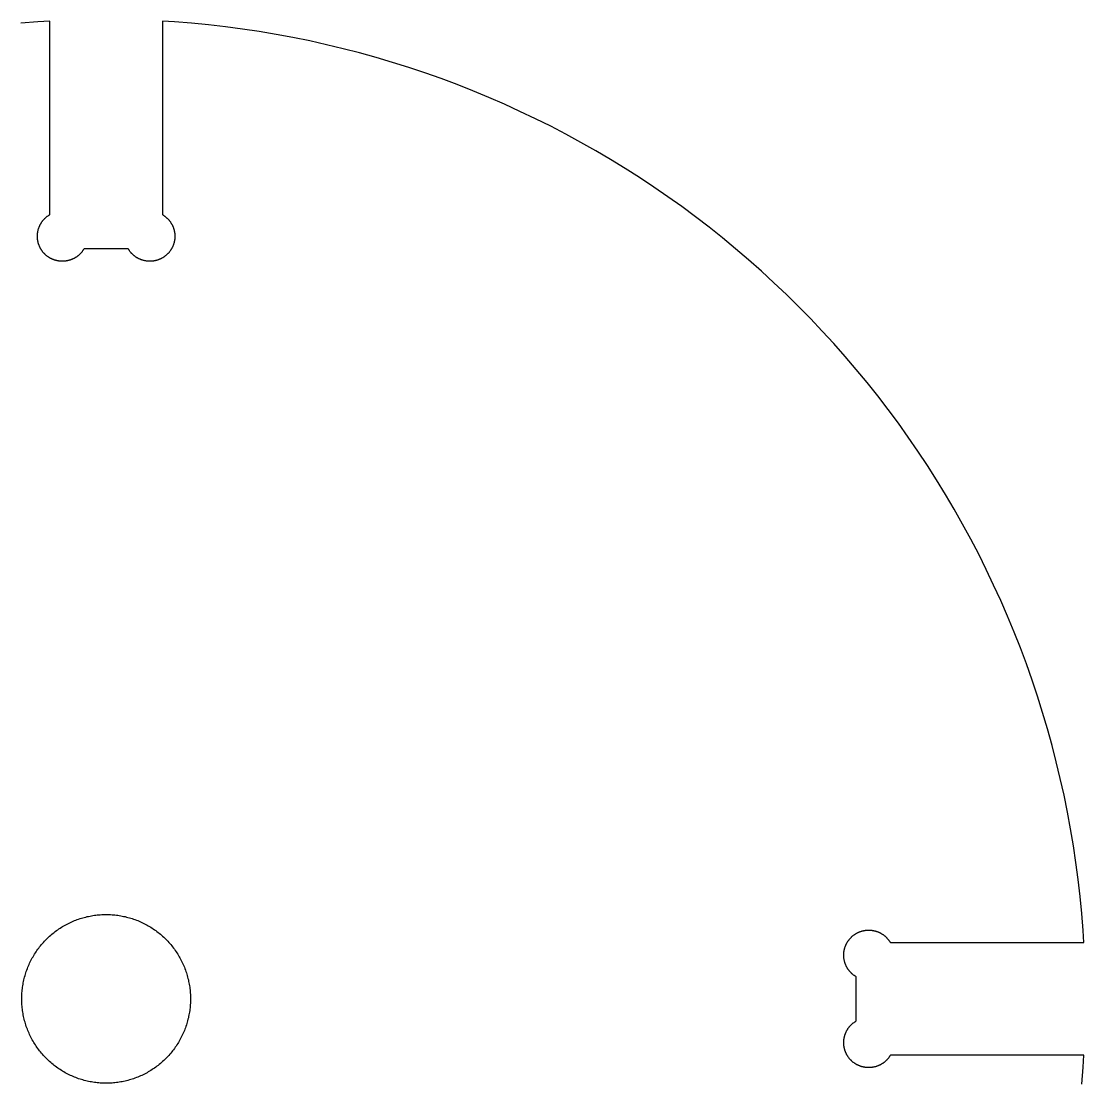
# Model space of a CAD drawing. Header units: metres. Extents: x 20 to 1960, y 15 to 485.
# Drawn here: x 724.6 to 979.6, y 229.6 to 484.6 of the extents above; entities that cross this region are included whole.
import ezdxf

# ---------------------------------------------------------------- set-up
doc = ezdxf.new("R2010")
doc.units = ezdxf.units.M

msp = doc.modelspace()

# ---------------------------------------------------------------- linework, layer by layer
for p, q in [((731.5, 484.604), (728.607, 484.428)), ((731.5, 438.196), (731.5, 484.604)), ((761.393, 484.428), (758.5, 484.604)), ((758.5, 484.604), (758.5, 438.196)), ((728.607, 484.428), (724.518, 484.106)), ((765.482, 484.106), (761.393, 484.428)), ((769.564, 483.713), (765.482, 484.106)), ((773.639, 483.248), (769.564, 483.713)), ((777.706, 482.713), (773.639, 483.248)), ((781.762, 482.107), (777.706, 482.713)), ((785.807, 481.43), (781.762, 482.107)), ((789.84, 480.682), (785.807, 481.43)), ((793.859, 479.865), (789.84, 480.682)), ((797.864, 478.977), (793.859, 479.865)), ((801.852, 478.019), (797.864, 478.977)), ((805.822, 476.993), (801.852, 478.019)), ((809.775, 475.896), (805.822, 476.993)), ((813.707, 474.732), (809.775, 475.896)), ((817.619, 473.498), (813.707, 474.732)), ((821.509, 472.197), (817.619, 473.498)), ((825.375, 470.828), (821.509, 472.197)), ((829.216, 469.391), (825.375, 470.828)), ((833.033, 467.888), (829.216, 469.391)), ((836.822, 466.319), (833.033, 467.888)), ((840.583, 464.683), (836.822, 466.319)), ((844.315, 462.982), (840.583, 464.683)), ((848.017, 461.217), (844.315, 462.982)), ((851.688, 459.387), (848.017, 461.217)), ((855.326, 457.493), (851.688, 459.387)), ((858.93, 455.536), (855.326, 457.493)), ((862.5, 453.516), (858.93, 455.536)), ((866.034, 451.434), (862.5, 453.516)), ((869.531, 449.291), (866.034, 451.434)), ((872.99, 447.088), (869.531, 449.291)), ((876.41, 444.824), (872.99, 447.088)), ((879.79, 442.501), (876.41, 444.824)), ((883.13, 440.119), (879.79, 442.501)), ((886.427, 437.679), (883.13, 440.119)), ((729.252, 435.909), (729.304, 436)), ((729.304, 436), (729.357, 436.09)), ((729.357, 436.09), (729.412, 436.18)), ((729.412, 436.18), (729.468, 436.268)), ((729.468, 436.268), (729.526, 436.355)), ((729.526, 436.355), (729.585, 436.441)), ((729.585, 436.441), (729.646, 436.527)), ((729.646, 436.527), (729.708, 436.611)), ((729.708, 436.611), (729.772, 436.694)), ((729.772, 436.694), (729.837, 436.776)), ((729.837, 436.776), (729.904, 436.857)), ((729.904, 436.857), (729.972, 436.936)), ((729.972, 436.936), (730.041, 437.015)), ((730.041, 437.015), (730.112, 437.092)), ((730.112, 437.092), (730.184, 437.168)), ((730.184, 437.168), (730.257, 437.243)), ((730.257, 437.243), (730.332, 437.316)), ((730.332, 437.316), (730.408, 437.388)), ((730.408, 437.388), (730.485, 437.459)), ((730.485, 437.459), (730.564, 437.528)), ((730.564, 437.528), (730.643, 437.596)), ((730.643, 437.596), (730.724, 437.663)), ((730.724, 437.663), (730.806, 437.728)), ((730.806, 437.728), (730.889, 437.792)), ((730.889, 437.792), (730.973, 437.854)), ((730.973, 437.854), (731.059, 437.915)), ((731.059, 437.915), (731.145, 437.974)), ((731.145, 437.974), (731.232, 438.032)), ((731.232, 438.032), (731.32, 438.088)), ((731.32, 438.088), (731.41, 438.143)), ((731.41, 438.143), (731.5, 438.196)), ((758.5, 438.196), (758.59, 438.143)), ((758.59, 438.143), (758.68, 438.088)), ((758.68, 438.088), (758.768, 438.032)), ((758.768, 438.032), (758.855, 437.974)), ((758.855, 437.974), (758.941, 437.915)), ((758.941, 437.915), (759.027, 437.854)), ((759.027, 437.854), (759.111, 437.792)), ((759.111, 437.792), (759.194, 437.728)), ((759.194, 437.728), (759.276, 437.663)), ((759.276, 437.663), (759.357, 437.596)), ((759.357, 437.596), (759.436, 437.528)), ((759.436, 437.528), (759.515, 437.459)), ((759.515, 437.459), (759.592, 437.388)), ((759.592, 437.388), (759.668, 437.316)), ((759.668, 437.316), (759.743, 437.243)), ((759.743, 437.243), (759.816, 437.168)), ((759.816, 437.168), (759.888, 437.092)), ((759.888, 437.092), (759.959, 437.015)), ((759.959, 437.015), (760.028, 436.936)), ((760.028, 436.936), (760.096, 436.857)), ((760.096, 436.857), (760.163, 436.776)), ((760.163, 436.776), (760.228, 436.694)), ((760.228, 436.694), (760.292, 436.611)), ((760.292, 436.611), (760.354, 436.527)), ((760.354, 436.527), (760.415, 436.441)), ((760.415, 436.441), (760.474, 436.355)), ((760.474, 436.355), (760.532, 436.268)), ((760.532, 436.268), (760.588, 436.18)), ((760.588, 436.18), (760.643, 436.09)), ((760.643, 436.09), (760.696, 436)), ((760.696, 436), (760.748, 435.909)), ((889.68, 435.183), (886.427, 437.679)), ((728.515, 433.419), (728.523, 433.523)), ((728.523, 433.523), (728.533, 433.627)), ((728.533, 433.627), (728.545, 433.731)), ((728.545, 433.731), (728.558, 433.835)), ((728.558, 433.835), (728.574, 433.939)), ((728.574, 433.939), (728.591, 434.042)), ((728.591, 434.042), (728.61, 434.145)), ((728.61, 434.145), (728.631, 434.247)), ((728.631, 434.247), (728.654, 434.35)), ((728.654, 434.35), (728.678, 434.452)), ((728.678, 434.452), (728.704, 434.553)), ((728.704, 434.553), (728.732, 434.654)), ((728.732, 434.654), (728.762, 434.754)), ((728.762, 434.754), (728.794, 434.854)), ((728.794, 434.854), (728.827, 434.953)), ((728.827, 434.953), (728.862, 435.052)), ((728.862, 435.052), (728.898, 435.15)), ((728.898, 435.15), (728.937, 435.248)), ((728.937, 435.248), (728.977, 435.344)), ((728.977, 435.344), (729.019, 435.44)), ((729.019, 435.44), (729.062, 435.536)), ((729.062, 435.536), (729.107, 435.63)), ((729.107, 435.63), (729.154, 435.724)), ((729.154, 435.724), (729.202, 435.817)), ((729.202, 435.817), (729.252, 435.909)), ((760.748, 435.909), (760.798, 435.817)), ((760.798, 435.817), (760.846, 435.724)), ((760.846, 435.724), (760.893, 435.63)), ((760.893, 435.63), (760.938, 435.536)), ((760.938, 435.536), (760.981, 435.44)), ((760.981, 435.44), (761.023, 435.344)), ((761.023, 435.344), (761.063, 435.248)), ((761.063, 435.248), (761.102, 435.15)), ((761.102, 435.15), (761.138, 435.052)), ((761.138, 435.052), (761.173, 434.953)), ((761.173, 434.953), (761.206, 434.854)), ((761.206, 434.854), (761.238, 434.754)), ((761.238, 434.754), (761.268, 434.654)), ((761.268, 434.654), (761.296, 434.553)), ((761.296, 434.553), (761.322, 434.452)), ((761.322, 434.452), (761.346, 434.35)), ((761.346, 434.35), (761.369, 434.247)), ((761.369, 434.247), (761.39, 434.145)), ((761.39, 434.145), (761.409, 434.042)), ((761.409, 434.042), (761.426, 433.939)), ((761.426, 433.939), (761.442, 433.835)), ((761.442, 433.835), (761.455, 433.731)), ((761.455, 433.731), (761.467, 433.627)), ((761.467, 433.627), (761.477, 433.523)), ((761.477, 433.523), (761.485, 433.419)), ((892.89, 432.629), (889.68, 435.183)), ((728.5, 433), (728.501, 433.105)), ((728.501, 432.895), (728.5, 433)), ((728.501, 433.105), (728.504, 433.209)), ((728.504, 432.791), (728.501, 432.895)), ((728.504, 433.209), (728.508, 433.314)), ((728.508, 432.686), (728.504, 432.791)), ((728.508, 433.314), (728.515, 433.419)), ((728.515, 432.581), (728.508, 432.686)), ((728.523, 432.477), (728.515, 432.581)), ((728.533, 432.373), (728.523, 432.477)), ((728.545, 432.269), (728.533, 432.373)), ((728.558, 432.165), (728.545, 432.269)), ((728.574, 432.061), (728.558, 432.165)), ((728.591, 431.958), (728.574, 432.061)), ((728.61, 431.855), (728.591, 431.958)), ((728.631, 431.753), (728.61, 431.855)), ((728.654, 431.65), (728.631, 431.753)), ((728.678, 431.548), (728.654, 431.65)), ((728.704, 431.447), (728.678, 431.548)), ((728.732, 431.346), (728.704, 431.447)), ((728.762, 431.246), (728.732, 431.346)), ((728.794, 431.146), (728.762, 431.246)), ((728.827, 431.047), (728.794, 431.146)), ((728.862, 430.948), (728.827, 431.047)), ((728.898, 430.85), (728.862, 430.948)), ((761.138, 430.948), (761.102, 430.85)), ((761.173, 431.047), (761.138, 430.948)), ((761.206, 431.146), (761.173, 431.047)), ((761.238, 431.246), (761.206, 431.146)), ((761.268, 431.346), (761.238, 431.246)), ((761.296, 431.447), (761.268, 431.346)), ((761.322, 431.548), (761.296, 431.447)), ((761.346, 431.65), (761.322, 431.548)), ((761.369, 431.753), (761.346, 431.65)), ((761.39, 431.855), (761.369, 431.753)), ((761.409, 431.958), (761.39, 431.855)), ((761.426, 432.061), (761.409, 431.958)), ((761.442, 432.165), (761.426, 432.061)), ((761.455, 432.269), (761.442, 432.165)), ((761.467, 432.373), (761.455, 432.269)), ((761.477, 432.477), (761.467, 432.373)), ((761.485, 432.581), (761.477, 432.477)), ((761.485, 433.419), (761.492, 433.314)), ((761.492, 432.686), (761.485, 432.581)), ((761.492, 433.314), (761.496, 433.209)), ((761.496, 432.791), (761.492, 432.686)), ((761.496, 433.209), (761.499, 433.105)), ((761.499, 432.895), (761.496, 432.791)), ((761.499, 433.105), (761.5, 433)), ((761.5, 433), (761.499, 432.895)), ((896.055, 430.02), (892.89, 432.629)), ((728.937, 430.752), (728.898, 430.85)), ((728.977, 430.656), (728.937, 430.752)), ((729.019, 430.56), (728.977, 430.656)), ((729.062, 430.464), (729.019, 430.56)), ((729.107, 430.37), (729.062, 430.464)), ((729.154, 430.276), (729.107, 430.37)), ((729.202, 430.183), (729.154, 430.276)), ((729.252, 430.091), (729.202, 430.183)), ((729.304, 430), (729.252, 430.091)), ((729.357, 429.91), (729.304, 430)), ((729.412, 429.82), (729.357, 429.91)), ((729.468, 429.732), (729.412, 429.82)), ((729.526, 429.645), (729.468, 429.732)), ((729.585, 429.559), (729.526, 429.645)), ((729.646, 429.473), (729.585, 429.559)), ((729.708, 429.389), (729.646, 429.473)), ((729.772, 429.306), (729.708, 429.389)), ((729.837, 429.224), (729.772, 429.306)), ((729.904, 429.143), (729.837, 429.224)), ((729.972, 429.064), (729.904, 429.143)), ((730.041, 428.985), (729.972, 429.064)), ((730.112, 428.908), (730.041, 428.985)), ((730.184, 428.832), (730.112, 428.908)), ((730.257, 428.757), (730.184, 428.832)), ((730.332, 428.684), (730.257, 428.757)), ((730.408, 428.612), (730.332, 428.684)), ((730.485, 428.541), (730.408, 428.612)), ((730.564, 428.472), (730.485, 428.541)), ((730.643, 428.404), (730.564, 428.472)), ((730.724, 428.337), (730.643, 428.404)), ((738.357, 428.404), (738.276, 428.337)), ((738.436, 428.472), (738.357, 428.404)), ((738.515, 428.541), (738.436, 428.472)), ((738.592, 428.612), (738.515, 428.541)), ((738.668, 428.684), (738.592, 428.612)), ((738.743, 428.757), (738.668, 428.684)), ((738.816, 428.832), (738.743, 428.757)), ((738.888, 428.908), (738.816, 428.832)), ((738.959, 428.985), (738.888, 428.908)), ((739.028, 429.064), (738.959, 428.985)), ((739.096, 429.143), (739.028, 429.064)), ((739.163, 429.224), (739.096, 429.143)), ((739.228, 429.306), (739.163, 429.224)), ((739.292, 429.389), (739.228, 429.306)), ((739.354, 429.473), (739.292, 429.389)), ((739.415, 429.559), (739.354, 429.473)), ((739.474, 429.645), (739.415, 429.559)), ((739.532, 429.732), (739.474, 429.645)), ((739.588, 429.82), (739.532, 429.732)), ((739.643, 429.91), (739.588, 429.82)), ((739.696, 430), (739.643, 429.91)), ((750.304, 430), (739.696, 430)), ((750.357, 429.91), (750.304, 430)), ((750.412, 429.82), (750.357, 429.91)), ((750.468, 429.732), (750.412, 429.82)), ((750.526, 429.645), (750.468, 429.732)), ((750.585, 429.559), (750.526, 429.645)), ((750.646, 429.473), (750.585, 429.559)), ((750.708, 429.389), (750.646, 429.473)), ((750.772, 429.306), (750.708, 429.389)), ((750.837, 429.224), (750.772, 429.306)), ((750.904, 429.143), (750.837, 429.224)), ((750.972, 429.064), (750.904, 429.143)), ((751.041, 428.985), (750.972, 429.064)), ((751.112, 428.908), (751.041, 428.985)), ((751.184, 428.832), (751.112, 428.908)), ((751.257, 428.757), (751.184, 428.832)), ((751.332, 428.684), (751.257, 428.757)), ((751.408, 428.612), (751.332, 428.684)), ((751.485, 428.541), (751.408, 428.612)), ((751.564, 428.472), (751.485, 428.541)), ((751.643, 428.404), (751.564, 428.472)), ((751.724, 428.337), (751.643, 428.404)), ((759.357, 428.404), (759.276, 428.337)), ((759.436, 428.472), (759.357, 428.404)), ((759.515, 428.541), (759.436, 428.472)), ((759.592, 428.612), (759.515, 428.541)), ((759.668, 428.684), (759.592, 428.612)), ((759.743, 428.757), (759.668, 428.684)), ((759.816, 428.832), (759.743, 428.757)), ((759.888, 428.908), (759.816, 428.832)), ((759.959, 428.985), (759.888, 428.908)), ((760.028, 429.064), (759.959, 428.985)), ((760.096, 429.143), (760.028, 429.064)), ((760.163, 429.224), (760.096, 429.143)), ((760.228, 429.306), (760.163, 429.224)), ((760.292, 429.389), (760.228, 429.306)), ((760.354, 429.473), (760.292, 429.389)), ((760.415, 429.559), (760.354, 429.473)), ((760.474, 429.645), (760.415, 429.559)), ((760.532, 429.732), (760.474, 429.645)), ((760.588, 429.82), (760.532, 429.732)), ((760.643, 429.91), (760.588, 429.82)), ((760.696, 430), (760.643, 429.91)), ((760.748, 430.091), (760.696, 430)), ((760.798, 430.183), (760.748, 430.091)), ((760.846, 430.276), (760.798, 430.183)), ((760.893, 430.37), (760.846, 430.276)), ((760.938, 430.464), (760.893, 430.37)), ((760.981, 430.56), (760.938, 430.464)), ((761.023, 430.656), (760.981, 430.56)), ((761.063, 430.752), (761.023, 430.656)), ((761.102, 430.85), (761.063, 430.752)), ((899.174, 427.357), (896.055, 430.02)), ((730.806, 428.272), (730.724, 428.337)), ((730.889, 428.208), (730.806, 428.272)), ((730.973, 428.146), (730.889, 428.208)), ((731.059, 428.085), (730.973, 428.146)), ((731.145, 428.026), (731.059, 428.085)), ((731.232, 427.968), (731.145, 428.026)), ((731.32, 427.912), (731.232, 427.968)), ((731.41, 427.857), (731.32, 427.912)), ((731.5, 427.804), (731.41, 427.857)), ((731.591, 427.752), (731.5, 427.804)), ((731.683, 427.702), (731.591, 427.752)), ((731.776, 427.654), (731.683, 427.702)), ((731.87, 427.607), (731.776, 427.654)), ((731.964, 427.562), (731.87, 427.607)), ((732.06, 427.519), (731.964, 427.562)), ((732.156, 427.477), (732.06, 427.519)), ((732.252, 427.437), (732.156, 427.477)), ((732.35, 427.399), (732.252, 427.437)), ((732.448, 427.362), (732.35, 427.399)), ((732.547, 427.327), (732.448, 427.362)), ((732.646, 427.294), (732.547, 427.327)), ((732.746, 427.262), (732.646, 427.294)), ((732.846, 427.232), (732.746, 427.262)), ((732.947, 427.204), (732.846, 427.232)), ((733.048, 427.178), (732.947, 427.204)), ((733.15, 427.154), (733.048, 427.178)), ((733.253, 427.131), (733.15, 427.154)), ((733.355, 427.11), (733.253, 427.131)), ((733.458, 427.091), (733.355, 427.11)), ((733.561, 427.074), (733.458, 427.091)), ((733.665, 427.058), (733.561, 427.074)), ((733.769, 427.045), (733.665, 427.058)), ((733.873, 427.033), (733.769, 427.045)), ((733.977, 427.023), (733.873, 427.033)), ((734.081, 427.015), (733.977, 427.023)), ((734.186, 427.008), (734.081, 427.015)), ((734.291, 427.004), (734.186, 427.008)), ((734.395, 427.001), (734.291, 427.004)), ((734.5, 427), (734.395, 427.001)), ((734.605, 427.001), (734.5, 427)), ((734.709, 427.004), (734.605, 427.001)), ((734.814, 427.008), (734.709, 427.004)), ((734.919, 427.015), (734.814, 427.008)), ((735.023, 427.023), (734.919, 427.015)), ((735.127, 427.033), (735.023, 427.023)), ((735.231, 427.045), (735.127, 427.033)), ((735.335, 427.058), (735.231, 427.045)), ((735.439, 427.074), (735.335, 427.058)), ((735.542, 427.091), (735.439, 427.074)), ((735.645, 427.11), (735.542, 427.091)), ((735.747, 427.131), (735.645, 427.11)), ((735.85, 427.154), (735.747, 427.131)), ((735.952, 427.178), (735.85, 427.154)), ((736.053, 427.204), (735.952, 427.178)), ((736.154, 427.232), (736.053, 427.204)), ((736.254, 427.262), (736.154, 427.232)), ((736.354, 427.294), (736.254, 427.262)), ((736.453, 427.327), (736.354, 427.294)), ((736.552, 427.362), (736.453, 427.327)), ((736.65, 427.399), (736.552, 427.362)), ((736.748, 427.437), (736.65, 427.399)), ((736.844, 427.477), (736.748, 427.437)), ((736.94, 427.519), (736.844, 427.477)), ((737.036, 427.562), (736.94, 427.519)), ((737.13, 427.607), (737.036, 427.562)), ((737.224, 427.654), (737.13, 427.607)), ((737.317, 427.702), (737.224, 427.654)), ((737.409, 427.752), (737.317, 427.702)), ((737.5, 427.804), (737.409, 427.752)), ((737.59, 427.857), (737.5, 427.804)), ((737.68, 427.912), (737.59, 427.857)), ((737.768, 427.968), (737.68, 427.912)), ((737.855, 428.026), (737.768, 427.968)), ((737.941, 428.085), (737.855, 428.026)), ((738.027, 428.146), (737.941, 428.085)), ((738.111, 428.208), (738.027, 428.146)), ((738.194, 428.272), (738.111, 428.208)), ((738.276, 428.337), (738.194, 428.272)), ((751.806, 428.272), (751.724, 428.337)), ((751.889, 428.208), (751.806, 428.272)), ((751.973, 428.146), (751.889, 428.208)), ((752.059, 428.085), (751.973, 428.146)), ((752.145, 428.026), (752.059, 428.085)), ((752.232, 427.968), (752.145, 428.026)), ((752.32, 427.912), (752.232, 427.968)), ((752.41, 427.857), (752.32, 427.912)), ((752.5, 427.804), (752.41, 427.857)), ((752.591, 427.752), (752.5, 427.804)), ((752.683, 427.702), (752.591, 427.752)), ((752.776, 427.654), (752.683, 427.702)), ((752.87, 427.607), (752.776, 427.654)), ((752.964, 427.562), (752.87, 427.607)), ((753.06, 427.519), (752.964, 427.562)), ((753.156, 427.477), (753.06, 427.519)), ((753.252, 427.437), (753.156, 427.477)), ((753.35, 427.399), (753.252, 427.437)), ((753.448, 427.362), (753.35, 427.399)), ((753.547, 427.327), (753.448, 427.362)), ((753.646, 427.294), (753.547, 427.327)), ((753.746, 427.262), (753.646, 427.294)), ((753.846, 427.232), (753.746, 427.262)), ((753.947, 427.204), (753.846, 427.232)), ((754.048, 427.178), (753.947, 427.204)), ((754.15, 427.154), (754.048, 427.178)), ((754.253, 427.131), (754.15, 427.154)), ((754.355, 427.11), (754.253, 427.131)), ((754.458, 427.091), (754.355, 427.11)), ((754.561, 427.074), (754.458, 427.091)), ((754.665, 427.058), (754.561, 427.074)), ((754.769, 427.045), (754.665, 427.058)), ((754.873, 427.033), (754.769, 427.045)), ((754.977, 427.023), (754.873, 427.033)), ((755.081, 427.015), (754.977, 427.023)), ((755.186, 427.008), (755.081, 427.015)), ((755.291, 427.004), (755.186, 427.008)), ((755.395, 427.001), (755.291, 427.004)), ((755.5, 427), (755.395, 427.001)), ((755.605, 427.001), (755.5, 427)), ((755.709, 427.004), (755.605, 427.001)), ((755.814, 427.008), (755.709, 427.004)), ((755.919, 427.015), (755.814, 427.008)), ((756.023, 427.023), (755.919, 427.015)), ((756.127, 427.033), (756.023, 427.023)), ((756.231, 427.045), (756.127, 427.033)), ((756.335, 427.058), (756.231, 427.045)), ((756.439, 427.074), (756.335, 427.058)), ((756.542, 427.091), (756.439, 427.074)), ((756.645, 427.11), (756.542, 427.091)), ((756.747, 427.131), (756.645, 427.11)), ((756.85, 427.154), (756.747, 427.131)), ((756.952, 427.178), (756.85, 427.154)), ((757.053, 427.204), (756.952, 427.178)), ((757.154, 427.232), (757.053, 427.204)), ((757.254, 427.262), (757.154, 427.232)), ((757.354, 427.294), (757.254, 427.262)), ((757.453, 427.327), (757.354, 427.294)), ((757.552, 427.362), (757.453, 427.327)), ((757.65, 427.399), (757.552, 427.362)), ((757.748, 427.437), (757.65, 427.399)), ((757.844, 427.477), (757.748, 427.437)), ((757.94, 427.519), (757.844, 427.477)), ((758.036, 427.562), (757.94, 427.519)), ((758.13, 427.607), (758.036, 427.562)), ((758.224, 427.654), (758.13, 427.607)), ((758.317, 427.702), (758.224, 427.654)), ((758.409, 427.752), (758.317, 427.702)), ((758.5, 427.804), (758.409, 427.752)), ((758.59, 427.857), (758.5, 427.804)), ((758.68, 427.912), (758.59, 427.857)), ((758.768, 427.968), (758.68, 427.912)), ((758.855, 428.026), (758.768, 427.968)), ((758.941, 428.085), (758.855, 428.026)), ((759.027, 428.146), (758.941, 428.085)), ((759.111, 428.208), (759.027, 428.146)), ((759.194, 428.272), (759.111, 428.208)), ((759.276, 428.337), (759.194, 428.272)), ((902.246, 424.639), (899.174, 427.357)), ((905.27, 421.868), (902.246, 424.639)), ((908.245, 419.045), (905.27, 421.868)), ((911.17, 416.17), (908.245, 419.045)), ((914.045, 413.245), (911.17, 416.17)), ((916.868, 410.27), (914.045, 413.245)), ((919.639, 407.246), (916.868, 410.27)), ((922.357, 404.174), (919.639, 407.246)), ((925.02, 401.055), (922.357, 404.174)), ((927.629, 397.89), (925.02, 401.055)), ((930.182, 394.68), (927.629, 397.89)), ((932.679, 391.427), (930.182, 394.68)), ((935.119, 388.13), (932.679, 391.427)), ((937.501, 384.79), (935.119, 388.13)), ((939.824, 381.41), (937.501, 384.79)), ((942.088, 377.99), (939.824, 381.41)), ((944.291, 374.531), (942.088, 377.99)), ((946.434, 371.034), (944.291, 374.531)), ((948.516, 367.5), (946.434, 371.034)), ((950.536, 363.93), (948.516, 367.5)), ((952.493, 360.326), (950.536, 363.93)), ((954.387, 356.688), (952.493, 360.326)), ((956.217, 353.017), (954.387, 356.688)), ((957.982, 349.315), (956.217, 353.017)), ((959.683, 345.583), (957.982, 349.315)), ((961.319, 341.822), (959.683, 345.583)), ((962.888, 338.033), (961.319, 341.822)), ((964.391, 334.216), (962.888, 338.033)), ((965.828, 330.375), (964.391, 334.216)), ((967.197, 326.509), (965.828, 330.375)), ((968.498, 322.619), (967.197, 326.509)), ((969.732, 318.707), (968.498, 322.619)), ((970.896, 314.775), (969.732, 318.707)), ((971.993, 310.822), (970.896, 314.775)), ((973.019, 306.852), (971.993, 310.822)), ((973.977, 302.863), (973.019, 306.852)), ((974.865, 298.859), (973.977, 302.863)), ((975.682, 294.84), (974.865, 298.859)), ((976.43, 290.807), (975.682, 294.84)), ((977.107, 286.762), (976.43, 290.807)), ((977.713, 282.706), (977.107, 286.762)), ((978.248, 278.639), (977.713, 282.706)), ((978.713, 274.564), (978.248, 278.639)), ((979.106, 270.482), (978.713, 274.564)), ((979.428, 266.393), (979.106, 270.482)), ((735.183, 267.711), (735.493, 267.88)), ((735.493, 267.88), (735.807, 268.043)), ((735.807, 268.043), (736.123, 268.201)), ((736.123, 268.201), (736.442, 268.353)), ((736.442, 268.353), (736.764, 268.499)), ((736.764, 268.499), (737.088, 268.64)), ((737.088, 268.64), (737.414, 268.775)), ((737.414, 268.775), (737.743, 268.905)), ((737.743, 268.905), (738.074, 269.029)), ((738.074, 269.029), (738.407, 269.147)), ((738.407, 269.147), (738.742, 269.259)), ((738.742, 269.259), (739.079, 269.365)), ((739.079, 269.365), (739.418, 269.466)), ((739.418, 269.466), (739.759, 269.56)), ((739.759, 269.56), (740.101, 269.648)), ((740.101, 269.648), (740.445, 269.731)), ((740.445, 269.731), (740.79, 269.807)), ((740.79, 269.807), (741.136, 269.878)), ((741.136, 269.878), (741.484, 269.942)), ((741.484, 269.942), (741.832, 270.001)), ((741.832, 270.001), (742.182, 270.053)), ((742.182, 270.053), (742.532, 270.099)), ((742.532, 270.099), (742.883, 270.139)), ((742.883, 270.139), (743.235, 270.173)), ((743.235, 270.173), (743.587, 270.201)), ((743.587, 270.201), (743.94, 270.222)), ((743.94, 270.222), (744.293, 270.238)), ((744.293, 270.238), (744.647, 270.247)), ((744.647, 270.247), (745, 270.25)), ((745, 270.25), (745.353, 270.247)), ((745.353, 270.247), (745.707, 270.238)), ((745.707, 270.238), (746.06, 270.222)), ((746.06, 270.222), (746.413, 270.201)), ((746.413, 270.201), (746.765, 270.173)), ((746.765, 270.173), (747.117, 270.139)), ((747.117, 270.139), (747.468, 270.099)), ((747.468, 270.099), (747.818, 270.053)), ((747.818, 270.053), (748.168, 270.001)), ((748.168, 270.001), (748.516, 269.942)), ((748.516, 269.942), (748.864, 269.878)), ((748.864, 269.878), (749.21, 269.807)), ((749.21, 269.807), (749.555, 269.731)), ((749.555, 269.731), (749.899, 269.648)), ((749.899, 269.648), (750.241, 269.56)), ((750.241, 269.56), (750.582, 269.466)), ((750.582, 269.466), (750.921, 269.365)), ((750.921, 269.365), (751.258, 269.259)), ((751.258, 269.259), (751.593, 269.147)), ((751.593, 269.147), (751.926, 269.029)), ((751.926, 269.029), (752.257, 268.905)), ((752.257, 268.905), (752.586, 268.775)), ((752.586, 268.775), (752.912, 268.64)), ((752.912, 268.64), (753.236, 268.499)), ((753.236, 268.499), (753.558, 268.353)), ((753.558, 268.353), (753.877, 268.201)), ((753.877, 268.201), (754.193, 268.043)), ((754.193, 268.043), (754.507, 267.88)), ((754.507, 267.88), (754.817, 267.711)), ((731.45, 265.049), (731.715, 265.283)), ((731.715, 265.283), (731.984, 265.512)), ((731.984, 265.512), (732.256, 265.737)), ((732.256, 265.737), (732.533, 265.957)), ((732.533, 265.957), (732.813, 266.172)), ((732.813, 266.172), (733.097, 266.383)), ((733.097, 266.383), (733.385, 266.588)), ((733.385, 266.588), (733.676, 266.788)), ((733.676, 266.788), (733.971, 266.983)), ((733.971, 266.983), (734.269, 267.173)), ((734.269, 267.173), (734.57, 267.358)), ((734.57, 267.358), (734.875, 267.537)), ((734.875, 267.537), (735.183, 267.711)), ((754.817, 267.711), (755.125, 267.537)), ((755.125, 267.537), (755.43, 267.358)), ((755.43, 267.358), (755.731, 267.173)), ((755.731, 267.173), (756.029, 266.983)), ((756.029, 266.983), (756.324, 266.788)), ((756.324, 266.788), (756.615, 266.588)), ((756.615, 266.588), (756.903, 266.383)), ((756.903, 266.383), (757.187, 266.172)), ((757.187, 266.172), (757.467, 265.957)), ((757.467, 265.957), (757.744, 265.737)), ((757.744, 265.737), (758.016, 265.512)), ((758.016, 265.512), (758.285, 265.283)), ((758.285, 265.283), (758.55, 265.049)), ((924.224, 265.163), (924.306, 265.228)), ((924.306, 265.228), (924.389, 265.292)), ((924.389, 265.292), (924.473, 265.354)), ((924.473, 265.354), (924.559, 265.415)), ((924.559, 265.415), (924.645, 265.474)), ((924.645, 265.474), (924.732, 265.532)), ((924.732, 265.532), (924.82, 265.588)), ((924.82, 265.588), (924.91, 265.643)), ((924.91, 265.643), (925, 265.696)), ((925, 265.696), (925.091, 265.748)), ((925.091, 265.748), (925.183, 265.798)), ((925.183, 265.798), (925.276, 265.846)), ((925.276, 265.846), (925.37, 265.893)), ((925.37, 265.893), (925.464, 265.938)), ((925.464, 265.938), (925.56, 265.981)), ((925.56, 265.981), (925.656, 266.023)), ((925.656, 266.023), (925.752, 266.063)), ((925.752, 266.063), (925.85, 266.101)), ((925.85, 266.101), (925.948, 266.138)), ((925.948, 266.138), (926.047, 266.173)), ((926.047, 266.173), (926.146, 266.206)), ((926.146, 266.206), (926.246, 266.238)), ((926.246, 266.238), (926.346, 266.268)), ((926.346, 266.268), (926.447, 266.296)), ((926.447, 266.296), (926.548, 266.322)), ((926.548, 266.322), (926.65, 266.346)), ((926.65, 266.346), (926.753, 266.369)), ((926.753, 266.369), (926.855, 266.39)), ((926.855, 266.39), (926.958, 266.409)), ((926.958, 266.409), (927.061, 266.426)), ((927.061, 266.426), (927.165, 266.442)), ((927.165, 266.442), (927.269, 266.455)), ((927.269, 266.455), (927.373, 266.467)), ((927.373, 266.467), (927.477, 266.477)), ((927.477, 266.477), (927.581, 266.485)), ((927.581, 266.485), (927.686, 266.492)), ((927.686, 266.492), (927.791, 266.496)), ((927.791, 266.496), (927.895, 266.499)), ((927.895, 266.499), (928, 266.5)), ((928, 266.5), (928.105, 266.499)), ((928.105, 266.499), (928.209, 266.496)), ((928.209, 266.496), (928.314, 266.492)), ((928.314, 266.492), (928.419, 266.485)), ((928.419, 266.485), (928.523, 266.477)), ((928.523, 266.477), (928.627, 266.467)), ((928.627, 266.467), (928.731, 266.455)), ((928.731, 266.455), (928.835, 266.442)), ((928.835, 266.442), (928.939, 266.426)), ((928.939, 266.426), (929.042, 266.409)), ((929.042, 266.409), (929.145, 266.39)), ((929.145, 266.39), (929.247, 266.369)), ((929.247, 266.369), (929.35, 266.346)), ((929.35, 266.346), (929.452, 266.322)), ((929.452, 266.322), (929.553, 266.296)), ((929.553, 266.296), (929.654, 266.268)), ((929.654, 266.268), (929.754, 266.238)), ((929.754, 266.238), (929.854, 266.206)), ((929.854, 266.206), (929.953, 266.173)), ((929.953, 266.173), (930.052, 266.138)), ((930.052, 266.138), (930.15, 266.101)), ((930.15, 266.101), (930.248, 266.063)), ((930.248, 266.063), (930.344, 266.023)), ((930.344, 266.023), (930.44, 265.981)), ((930.44, 265.981), (930.536, 265.938)), ((930.536, 265.938), (930.63, 265.893)), ((930.63, 265.893), (930.724, 265.846)), ((930.724, 265.846), (930.817, 265.798)), ((930.817, 265.798), (930.909, 265.748)), ((930.909, 265.748), (931, 265.696)), ((931, 265.696), (931.09, 265.643)), ((931.09, 265.643), (931.18, 265.588)), ((931.18, 265.588), (931.268, 265.532)), ((931.268, 265.532), (931.355, 265.474)), ((931.355, 265.474), (931.441, 265.415)), ((931.441, 265.415), (931.527, 265.354)), ((931.527, 265.354), (931.611, 265.292)), ((931.611, 265.292), (931.694, 265.228)), ((931.694, 265.228), (931.776, 265.163)), ((979.604, 263.5), (979.428, 266.393)), ((729.043, 262.467), (729.263, 262.744)), ((729.263, 262.744), (729.488, 263.016)), ((729.488, 263.016), (729.717, 263.285)), ((729.717, 263.285), (729.951, 263.55)), ((729.951, 263.55), (730.19, 263.81)), ((730.19, 263.81), (730.433, 264.067)), ((730.433, 264.067), (730.681, 264.319)), ((730.681, 264.319), (730.933, 264.567)), ((730.933, 264.567), (731.19, 264.81)), ((731.19, 264.81), (731.45, 265.049)), ((758.55, 265.049), (758.81, 264.81)), ((758.81, 264.81), (759.067, 264.567)), ((759.067, 264.567), (759.319, 264.319)), ((759.319, 264.319), (759.567, 264.067)), ((759.567, 264.067), (759.81, 263.81)), ((759.81, 263.81), (760.049, 263.55)), ((760.049, 263.55), (760.283, 263.285)), ((760.283, 263.285), (760.512, 263.016)), ((760.512, 263.016), (760.737, 262.744)), ((760.737, 262.744), (760.957, 262.467)), ((922.362, 262.552), (922.398, 262.65)), ((922.398, 262.65), (922.437, 262.748)), ((922.437, 262.748), (922.477, 262.844)), ((922.477, 262.844), (922.519, 262.94)), ((922.519, 262.94), (922.562, 263.036)), ((922.562, 263.036), (922.607, 263.13)), ((922.607, 263.13), (922.654, 263.224)), ((922.654, 263.224), (922.702, 263.317)), ((922.702, 263.317), (922.752, 263.409)), ((922.752, 263.409), (922.804, 263.5)), ((922.804, 263.5), (922.857, 263.59)), ((922.857, 263.59), (922.912, 263.68)), ((922.912, 263.68), (922.968, 263.768)), ((922.968, 263.768), (923.026, 263.855)), ((923.026, 263.855), (923.085, 263.941)), ((923.085, 263.941), (923.146, 264.027)), ((923.146, 264.027), (923.208, 264.111)), ((923.208, 264.111), (923.272, 264.194)), ((923.272, 264.194), (923.337, 264.276)), ((923.337, 264.276), (923.404, 264.357)), ((923.404, 264.357), (923.472, 264.436)), ((923.472, 264.436), (923.541, 264.515)), ((923.541, 264.515), (923.612, 264.592)), ((923.612, 264.592), (923.684, 264.668)), ((923.684, 264.668), (923.757, 264.743)), ((923.757, 264.743), (923.832, 264.816)), ((923.832, 264.816), (923.908, 264.888)), ((923.908, 264.888), (923.985, 264.959)), ((923.985, 264.959), (924.064, 265.028)), ((924.064, 265.028), (924.143, 265.096)), ((924.143, 265.096), (924.224, 265.163)), ((931.776, 265.163), (931.857, 265.096)), ((931.857, 265.096), (931.936, 265.028)), ((931.936, 265.028), (932.015, 264.959)), ((932.015, 264.959), (932.092, 264.888)), ((932.092, 264.888), (932.168, 264.816)), ((932.168, 264.816), (932.243, 264.743)), ((932.243, 264.743), (932.316, 264.668)), ((932.316, 264.668), (932.388, 264.592)), ((932.388, 264.592), (932.459, 264.515)), ((932.459, 264.515), (932.528, 264.436)), ((932.528, 264.436), (932.596, 264.357)), ((932.596, 264.357), (932.663, 264.276)), ((932.663, 264.276), (932.728, 264.194)), ((932.728, 264.194), (932.792, 264.111)), ((932.792, 264.111), (932.854, 264.027)), ((932.854, 264.027), (932.915, 263.941)), ((932.915, 263.941), (932.974, 263.855)), ((932.974, 263.855), (933.032, 263.768)), ((933.032, 263.768), (933.088, 263.68)), ((933.088, 263.68), (933.143, 263.59)), ((933.143, 263.59), (933.196, 263.5)), ((933.196, 263.5), (979.604, 263.5)), ((727.289, 259.817), (727.463, 260.125)), ((727.463, 260.125), (727.642, 260.43)), ((727.642, 260.43), (727.827, 260.731)), ((727.827, 260.731), (728.017, 261.029)), ((728.017, 261.029), (728.212, 261.324)), ((728.212, 261.324), (728.412, 261.615)), ((728.412, 261.615), (728.617, 261.903)), ((728.617, 261.903), (728.828, 262.187)), ((728.828, 262.187), (729.043, 262.467)), ((760.957, 262.467), (761.172, 262.187)), ((761.172, 262.187), (761.383, 261.903)), ((761.383, 261.903), (761.588, 261.615)), ((761.588, 261.615), (761.788, 261.324)), ((761.788, 261.324), (761.983, 261.029)), ((761.983, 261.029), (762.173, 260.731)), ((762.173, 260.731), (762.358, 260.43)), ((762.358, 260.43), (762.537, 260.125)), ((762.537, 260.125), (762.711, 259.817)), ((922, 260.5), (922.001, 260.605)), ((922.001, 260.395), (922, 260.5)), ((922.001, 260.605), (922.004, 260.709)), ((922.004, 260.291), (922.001, 260.395)), ((922.004, 260.709), (922.008, 260.814)), ((922.008, 260.186), (922.004, 260.291)), ((922.008, 260.814), (922.015, 260.919)), ((922.015, 260.081), (922.008, 260.186)), ((922.015, 260.919), (922.023, 261.023)), ((922.023, 259.977), (922.015, 260.081)), ((922.023, 261.023), (922.033, 261.127)), ((922.033, 261.127), (922.045, 261.231)), ((922.045, 261.231), (922.058, 261.335)), ((922.058, 261.335), (922.074, 261.439)), ((922.074, 261.439), (922.091, 261.542)), ((922.091, 261.542), (922.11, 261.645)), ((922.11, 261.645), (922.131, 261.747)), ((922.131, 261.747), (922.154, 261.85)), ((922.154, 261.85), (922.178, 261.952)), ((922.178, 261.952), (922.204, 262.053)), ((922.204, 262.053), (922.232, 262.154)), ((922.232, 262.154), (922.262, 262.254)), ((922.262, 262.254), (922.294, 262.354)), ((922.294, 262.354), (922.327, 262.453)), ((922.327, 262.453), (922.362, 262.552)), ((726.095, 257.257), (726.225, 257.586)), ((726.225, 257.586), (726.36, 257.912)), ((726.36, 257.912), (726.501, 258.236)), ((726.501, 258.236), (726.647, 258.558)), ((726.647, 258.558), (726.799, 258.877)), ((726.799, 258.877), (726.957, 259.193)), ((726.957, 259.193), (727.12, 259.507)), ((727.12, 259.507), (727.289, 259.817)), ((762.711, 259.817), (762.88, 259.507)), ((762.88, 259.507), (763.043, 259.193)), ((763.043, 259.193), (763.201, 258.877)), ((763.201, 258.877), (763.353, 258.558)), ((763.353, 258.558), (763.499, 258.236)), ((763.499, 258.236), (763.64, 257.912)), ((763.64, 257.912), (763.775, 257.586)), ((763.775, 257.586), (763.905, 257.257)), ((922.033, 259.873), (922.023, 259.977)), ((922.045, 259.769), (922.033, 259.873)), ((922.058, 259.665), (922.045, 259.769)), ((922.074, 259.561), (922.058, 259.665)), ((922.091, 259.458), (922.074, 259.561)), ((922.11, 259.355), (922.091, 259.458)), ((922.131, 259.253), (922.11, 259.355)), ((922.154, 259.15), (922.131, 259.253)), ((922.178, 259.048), (922.154, 259.15)), ((922.204, 258.947), (922.178, 259.048)), ((922.232, 258.846), (922.204, 258.947)), ((922.262, 258.746), (922.232, 258.846)), ((922.294, 258.646), (922.262, 258.746)), ((922.327, 258.547), (922.294, 258.646)), ((922.362, 258.448), (922.327, 258.547)), ((922.398, 258.35), (922.362, 258.448)), ((922.437, 258.252), (922.398, 258.35)), ((922.477, 258.156), (922.437, 258.252)), ((922.519, 258.06), (922.477, 258.156)), ((922.562, 257.964), (922.519, 258.06)), ((922.607, 257.87), (922.562, 257.964)), ((922.654, 257.776), (922.607, 257.87)), ((922.702, 257.683), (922.654, 257.776)), ((922.752, 257.591), (922.702, 257.683)), ((922.804, 257.5), (922.752, 257.591)), ((725.352, 254.899), (725.44, 255.241)), ((725.44, 255.241), (725.534, 255.582)), ((725.534, 255.582), (725.635, 255.921)), ((725.635, 255.921), (725.741, 256.258)), ((725.741, 256.258), (725.853, 256.593)), ((725.853, 256.593), (725.971, 256.926)), ((725.971, 256.926), (726.095, 257.257)), ((763.905, 257.257), (764.029, 256.926)), ((764.029, 256.926), (764.147, 256.593)), ((764.147, 256.593), (764.259, 256.258)), ((764.259, 256.258), (764.365, 255.921)), ((764.365, 255.921), (764.466, 255.582)), ((764.466, 255.582), (764.56, 255.241)), ((764.56, 255.241), (764.648, 254.899)), ((922.857, 257.41), (922.804, 257.5)), ((922.912, 257.32), (922.857, 257.41)), ((922.968, 257.232), (922.912, 257.32)), ((923.026, 257.145), (922.968, 257.232)), ((923.085, 257.059), (923.026, 257.145)), ((923.146, 256.973), (923.085, 257.059)), ((923.208, 256.889), (923.146, 256.973)), ((923.272, 256.806), (923.208, 256.889)), ((923.337, 256.724), (923.272, 256.806)), ((923.404, 256.643), (923.337, 256.724)), ((923.472, 256.564), (923.404, 256.643)), ((923.541, 256.485), (923.472, 256.564)), ((923.612, 256.408), (923.541, 256.485)), ((923.684, 256.332), (923.612, 256.408)), ((923.757, 256.257), (923.684, 256.332)), ((923.832, 256.184), (923.757, 256.257)), ((923.908, 256.112), (923.832, 256.184)), ((923.985, 256.041), (923.908, 256.112)), ((924.064, 255.972), (923.985, 256.041)), ((924.143, 255.904), (924.064, 255.972)), ((924.224, 255.837), (924.143, 255.904)), ((924.306, 255.772), (924.224, 255.837)), ((924.389, 255.708), (924.306, 255.772)), ((924.473, 255.646), (924.389, 255.708)), ((924.559, 255.585), (924.473, 255.646)), ((924.645, 255.526), (924.559, 255.585)), ((924.732, 255.468), (924.645, 255.526)), ((924.82, 255.412), (924.732, 255.468)), ((924.91, 255.357), (924.82, 255.412)), ((925, 255.304), (924.91, 255.357)), ((925, 244.696), (925, 255.304)), ((724.861, 252.117), (724.901, 252.468)), ((724.901, 252.468), (724.947, 252.818)), ((724.947, 252.818), (724.999, 253.168)), ((724.999, 253.168), (725.058, 253.516)), ((725.058, 253.516), (725.122, 253.864)), ((725.122, 253.864), (725.193, 254.21)), ((725.193, 254.21), (725.269, 254.555)), ((725.269, 254.555), (725.352, 254.899)), ((764.648, 254.899), (764.731, 254.555)), ((764.731, 254.555), (764.807, 254.21)), ((764.807, 254.21), (764.878, 253.864)), ((764.878, 253.864), (764.942, 253.516)), ((764.942, 253.516), (765.001, 253.168)), ((765.001, 253.168), (765.053, 252.818)), ((765.053, 252.818), (765.099, 252.468)), ((765.099, 252.468), (765.139, 252.117)), ((724.75, 250), (724.753, 250.353)), ((724.753, 249.647), (724.75, 250)), ((724.753, 250.353), (724.762, 250.707)), ((724.762, 250.707), (724.778, 251.06)), ((724.778, 251.06), (724.799, 251.413)), ((724.799, 251.413), (724.827, 251.765)), ((724.827, 251.765), (724.861, 252.117)), ((765.139, 252.117), (765.173, 251.765)), ((765.173, 251.765), (765.201, 251.413)), ((765.201, 251.413), (765.222, 251.06)), ((765.222, 251.06), (765.238, 250.707)), ((765.238, 250.707), (765.247, 250.353)), ((765.247, 250.353), (765.25, 250)), ((765.25, 250), (765.247, 249.647)), ((724.762, 249.293), (724.753, 249.647)), ((724.778, 248.94), (724.762, 249.293)), ((724.799, 248.587), (724.778, 248.94)), ((724.827, 248.235), (724.799, 248.587)), ((724.861, 247.883), (724.827, 248.235)), ((724.901, 247.532), (724.861, 247.883)), ((724.947, 247.182), (724.901, 247.532)), ((765.099, 247.532), (765.053, 247.182)), ((765.139, 247.883), (765.099, 247.532)), ((765.173, 248.235), (765.139, 247.883)), ((765.201, 248.587), (765.173, 248.235)), ((765.222, 248.94), (765.201, 248.587)), ((765.238, 249.293), (765.222, 248.94)), ((765.247, 249.647), (765.238, 249.293)), ((724.999, 246.832), (724.947, 247.182)), ((725.058, 246.484), (724.999, 246.832)), ((725.122, 246.136), (725.058, 246.484)), ((725.193, 245.79), (725.122, 246.136)), ((725.269, 245.445), (725.193, 245.79)), ((725.352, 245.101), (725.269, 245.445)), ((725.44, 244.759), (725.352, 245.101)), ((764.648, 245.101), (764.56, 244.759)), ((764.731, 245.445), (764.648, 245.101)), ((764.807, 245.79), (764.731, 245.445)), ((764.878, 246.136), (764.807, 245.79)), ((764.942, 246.484), (764.878, 246.136)), ((765.001, 246.832), (764.942, 246.484)), ((765.053, 247.182), (765.001, 246.832)), ((725.534, 244.418), (725.44, 244.759)), ((725.635, 244.079), (725.534, 244.418)), ((725.741, 243.742), (725.635, 244.079)), ((725.853, 243.407), (725.741, 243.742)), ((725.971, 243.074), (725.853, 243.407)), ((726.095, 242.743), (725.971, 243.074)), ((726.225, 242.414), (726.095, 242.743)), ((726.36, 242.088), (726.225, 242.414)), ((763.775, 242.414), (763.64, 242.088)), ((763.905, 242.743), (763.775, 242.414)), ((764.029, 243.074), (763.905, 242.743)), ((764.147, 243.407), (764.029, 243.074)), ((764.259, 243.742), (764.147, 243.407)), ((764.365, 244.079), (764.259, 243.742)), ((764.466, 244.418), (764.365, 244.079)), ((764.56, 244.759), (764.466, 244.418)), ((922.607, 242.13), (922.654, 242.224)), ((922.654, 242.224), (922.702, 242.317)), ((922.702, 242.317), (922.752, 242.409)), ((922.752, 242.409), (922.804, 242.5)), ((922.804, 242.5), (922.857, 242.59)), ((922.857, 242.59), (922.912, 242.68)), ((922.912, 242.68), (922.968, 242.768)), ((922.968, 242.768), (923.026, 242.855)), ((923.026, 242.855), (923.085, 242.941)), ((923.085, 242.941), (923.146, 243.027)), ((923.146, 243.027), (923.208, 243.111)), ((923.208, 243.111), (923.272, 243.194)), ((923.272, 243.194), (923.337, 243.276)), ((923.337, 243.276), (923.404, 243.357)), ((923.404, 243.357), (923.472, 243.436)), ((923.472, 243.436), (923.541, 243.515)), ((923.541, 243.515), (923.612, 243.592)), ((923.612, 243.592), (923.684, 243.668)), ((923.684, 243.668), (923.757, 243.743)), ((923.757, 243.743), (923.832, 243.816)), ((923.832, 243.816), (923.908, 243.888)), ((923.908, 243.888), (923.985, 243.959)), ((923.985, 243.959), (924.064, 244.028)), ((924.064, 244.028), (924.143, 244.096)), ((924.143, 244.096), (924.224, 244.163)), ((924.224, 244.163), (924.306, 244.228)), ((924.306, 244.228), (924.389, 244.292)), ((924.389, 244.292), (924.473, 244.354)), ((924.473, 244.354), (924.559, 244.415)), ((924.559, 244.415), (924.645, 244.474)), ((924.645, 244.474), (924.732, 244.532)), ((924.732, 244.532), (924.82, 244.588)), ((924.82, 244.588), (924.91, 244.643)), ((924.91, 244.643), (925, 244.696)), ((726.501, 241.764), (726.36, 242.088)), ((726.647, 241.442), (726.501, 241.764)), ((726.799, 241.123), (726.647, 241.442)), ((726.957, 240.807), (726.799, 241.123)), ((727.12, 240.493), (726.957, 240.807)), ((727.289, 240.183), (727.12, 240.493)), ((727.463, 239.875), (727.289, 240.183)), ((727.642, 239.57), (727.463, 239.875)), ((762.537, 239.875), (762.358, 239.57)), ((762.711, 240.183), (762.537, 239.875)), ((762.88, 240.493), (762.711, 240.183)), ((763.043, 240.807), (762.88, 240.493)), ((763.201, 241.123), (763.043, 240.807)), ((763.353, 241.442), (763.201, 241.123)), ((763.499, 241.764), (763.353, 241.442)), ((763.64, 242.088), (763.499, 241.764)), ((922.001, 239.605), (922.004, 239.709)), ((922.004, 239.709), (922.008, 239.814)), ((922.008, 239.814), (922.015, 239.919)), ((922.015, 239.919), (922.023, 240.023)), ((922.023, 240.023), (922.033, 240.127)), ((922.033, 240.127), (922.045, 240.231)), ((922.045, 240.231), (922.058, 240.335)), ((922.058, 240.335), (922.074, 240.439)), ((922.074, 240.439), (922.091, 240.542)), ((922.091, 240.542), (922.11, 240.645)), ((922.11, 240.645), (922.131, 240.747)), ((922.131, 240.747), (922.154, 240.85)), ((922.154, 240.85), (922.178, 240.952)), ((922.178, 240.952), (922.204, 241.053)), ((922.204, 241.053), (922.232, 241.154)), ((922.232, 241.154), (922.262, 241.254)), ((922.262, 241.254), (922.294, 241.354)), ((922.294, 241.354), (922.327, 241.453)), ((922.327, 241.453), (922.362, 241.552)), ((922.362, 241.552), (922.398, 241.65)), ((922.398, 241.65), (922.437, 241.748)), ((922.437, 241.748), (922.477, 241.844)), ((922.477, 241.844), (922.519, 241.94)), ((922.519, 241.94), (922.562, 242.036)), ((922.562, 242.036), (922.607, 242.13)), ((727.827, 239.269), (727.642, 239.57)), ((728.017, 238.971), (727.827, 239.269)), ((728.212, 238.676), (728.017, 238.971)), ((728.412, 238.385), (728.212, 238.676)), ((728.617, 238.097), (728.412, 238.385)), ((728.828, 237.813), (728.617, 238.097)), ((729.043, 237.533), (728.828, 237.813)), ((729.263, 237.256), (729.043, 237.533)), ((729.488, 236.984), (729.263, 237.256)), ((760.737, 237.256), (760.512, 236.984)), ((760.957, 237.533), (760.737, 237.256)), ((761.172, 237.813), (760.957, 237.533)), ((761.383, 238.097), (761.172, 237.813)), ((761.588, 238.385), (761.383, 238.097)), ((761.788, 238.676), (761.588, 238.385)), ((761.983, 238.971), (761.788, 238.676)), ((762.173, 239.269), (761.983, 238.971)), ((762.358, 239.57), (762.173, 239.269)), ((922, 239.5), (922.001, 239.605)), ((922.001, 239.395), (922, 239.5)), ((922.004, 239.291), (922.001, 239.395)), ((922.008, 239.186), (922.004, 239.291)), ((922.015, 239.081), (922.008, 239.186)), ((922.023, 238.977), (922.015, 239.081)), ((922.033, 238.873), (922.023, 238.977)), ((922.045, 238.769), (922.033, 238.873)), ((922.058, 238.665), (922.045, 238.769)), ((922.074, 238.561), (922.058, 238.665)), ((922.091, 238.458), (922.074, 238.561)), ((922.11, 238.355), (922.091, 238.458)), ((922.131, 238.253), (922.11, 238.355)), ((922.154, 238.15), (922.131, 238.253)), ((922.178, 238.048), (922.154, 238.15)), ((922.204, 237.947), (922.178, 238.048)), ((922.232, 237.846), (922.204, 237.947)), ((922.262, 237.746), (922.232, 237.846)), ((922.294, 237.646), (922.262, 237.746)), ((922.327, 237.547), (922.294, 237.646)), ((922.362, 237.448), (922.327, 237.547)), ((922.398, 237.35), (922.362, 237.448)), ((922.437, 237.252), (922.398, 237.35)), ((922.477, 237.156), (922.437, 237.252)), ((922.519, 237.06), (922.477, 237.156)), ((729.717, 236.715), (729.488, 236.984)), ((729.951, 236.45), (729.717, 236.715)), ((730.19, 236.19), (729.951, 236.45)), ((730.433, 235.933), (730.19, 236.19)), ((730.681, 235.681), (730.433, 235.933)), ((730.933, 235.433), (730.681, 235.681)), ((731.19, 235.19), (730.933, 235.433)), ((731.45, 234.951), (731.19, 235.19)), ((731.715, 234.717), (731.45, 234.951)), ((731.984, 234.488), (731.715, 234.717)), ((758.285, 234.717), (758.016, 234.488)), ((758.55, 234.951), (758.285, 234.717)), ((758.81, 235.19), (758.55, 234.951)), ((759.067, 235.433), (758.81, 235.19)), ((759.319, 235.681), (759.067, 235.433)), ((759.567, 235.933), (759.319, 235.681)), ((759.81, 236.19), (759.567, 235.933)), ((760.049, 236.45), (759.81, 236.19)), ((760.283, 236.715), (760.049, 236.45)), ((760.512, 236.984), (760.283, 236.715)), ((922.562, 236.964), (922.519, 237.06)), ((922.607, 236.87), (922.562, 236.964)), ((922.654, 236.776), (922.607, 236.87)), ((922.702, 236.683), (922.654, 236.776)), ((922.752, 236.591), (922.702, 236.683)), ((922.804, 236.5), (922.752, 236.591)), ((922.857, 236.41), (922.804, 236.5)), ((922.912, 236.32), (922.857, 236.41)), ((922.968, 236.232), (922.912, 236.32)), ((923.026, 236.145), (922.968, 236.232)), ((923.085, 236.059), (923.026, 236.145)), ((923.146, 235.973), (923.085, 236.059)), ((923.208, 235.889), (923.146, 235.973)), ((923.272, 235.806), (923.208, 235.889)), ((923.337, 235.724), (923.272, 235.806)), ((923.404, 235.643), (923.337, 235.724)), ((923.472, 235.564), (923.404, 235.643)), ((923.541, 235.485), (923.472, 235.564)), ((923.612, 235.408), (923.541, 235.485)), ((923.684, 235.332), (923.612, 235.408)), ((923.757, 235.257), (923.684, 235.332)), ((923.832, 235.184), (923.757, 235.257)), ((923.908, 235.112), (923.832, 235.184)), ((923.985, 235.041), (923.908, 235.112)), ((924.064, 234.972), (923.985, 235.041)), ((924.143, 234.904), (924.064, 234.972)), ((924.224, 234.837), (924.143, 234.904)), ((924.306, 234.772), (924.224, 234.837)), ((924.389, 234.708), (924.306, 234.772)), ((924.473, 234.646), (924.389, 234.708)), ((924.559, 234.585), (924.473, 234.646)), ((924.645, 234.526), (924.559, 234.585)), ((931.441, 234.585), (931.355, 234.526)), ((931.527, 234.646), (931.441, 234.585)), ((931.611, 234.708), (931.527, 234.646)), ((931.694, 234.772), (931.611, 234.708)), ((931.776, 234.837), (931.694, 234.772)), ((931.857, 234.904), (931.776, 234.837)), ((931.936, 234.972), (931.857, 234.904)), ((932.015, 235.041), (931.936, 234.972)), ((932.092, 235.112), (932.015, 235.041)), ((932.168, 235.184), (932.092, 235.112)), ((932.243, 235.257), (932.168, 235.184)), ((932.316, 235.332), (932.243, 235.257)), ((932.388, 235.408), (932.316, 235.332)), ((932.459, 235.485), (932.388, 235.408)), ((932.528, 235.564), (932.459, 235.485)), ((932.596, 235.643), (932.528, 235.564)), ((932.663, 235.724), (932.596, 235.643)), ((932.728, 235.806), (932.663, 235.724)), ((932.792, 235.889), (932.728, 235.806)), ((932.854, 235.973), (932.792, 235.889)), ((932.915, 236.059), (932.854, 235.973)), ((932.974, 236.145), (932.915, 236.059)), ((933.032, 236.232), (932.974, 236.145)), ((933.088, 236.32), (933.032, 236.232)), ((933.143, 236.41), (933.088, 236.32)), ((933.196, 236.5), (933.143, 236.41)), ((979.604, 236.5), (933.196, 236.5)), ((979.428, 233.607), (979.604, 236.5)), ((732.256, 234.263), (731.984, 234.488)), ((732.533, 234.043), (732.256, 234.263)), ((732.813, 233.828), (732.533, 234.043)), ((733.097, 233.617), (732.813, 233.828)), ((733.385, 233.412), (733.097, 233.617)), ((733.676, 233.212), (733.385, 233.412)), ((733.971, 233.017), (733.676, 233.212)), ((734.269, 232.827), (733.971, 233.017)), ((734.57, 232.642), (734.269, 232.827)), ((734.875, 232.463), (734.57, 232.642)), ((735.183, 232.289), (734.875, 232.463)), ((735.493, 232.12), (735.183, 232.289)), ((735.807, 231.957), (735.493, 232.12)), ((754.507, 232.12), (754.193, 231.957)), ((754.817, 232.289), (754.507, 232.12)), ((755.125, 232.463), (754.817, 232.289)), ((755.43, 232.642), (755.125, 232.463)), ((755.731, 232.827), (755.43, 232.642)), ((756.029, 233.017), (755.731, 232.827)), ((756.324, 233.212), (756.029, 233.017)), ((756.615, 233.412), (756.324, 233.212)), ((756.903, 233.617), (756.615, 233.412)), ((757.187, 233.828), (756.903, 233.617)), ((757.467, 234.043), (757.187, 233.828)), ((757.744, 234.263), (757.467, 234.043)), ((758.016, 234.488), (757.744, 234.263)), ((924.732, 234.468), (924.645, 234.526)), ((924.82, 234.412), (924.732, 234.468)), ((924.91, 234.357), (924.82, 234.412)), ((925, 234.304), (924.91, 234.357)), ((925.091, 234.252), (925, 234.304)), ((925.183, 234.202), (925.091, 234.252)), ((925.276, 234.154), (925.183, 234.202)), ((925.37, 234.107), (925.276, 234.154)), ((925.464, 234.062), (925.37, 234.107)), ((925.56, 234.019), (925.464, 234.062)), ((925.656, 233.977), (925.56, 234.019)), ((925.752, 233.937), (925.656, 233.977)), ((925.85, 233.899), (925.752, 233.937)), ((925.948, 233.862), (925.85, 233.899)), ((926.047, 233.827), (925.948, 233.862)), ((926.146, 233.794), (926.047, 233.827)), ((926.246, 233.762), (926.146, 233.794)), ((926.346, 233.732), (926.246, 233.762)), ((926.447, 233.704), (926.346, 233.732)), ((926.548, 233.678), (926.447, 233.704)), ((926.65, 233.654), (926.548, 233.678)), ((926.753, 233.631), (926.65, 233.654)), ((926.855, 233.61), (926.753, 233.631)), ((926.958, 233.591), (926.855, 233.61)), ((927.061, 233.574), (926.958, 233.591)), ((927.165, 233.558), (927.061, 233.574)), ((927.269, 233.545), (927.165, 233.558)), ((927.373, 233.533), (927.269, 233.545)), ((927.477, 233.523), (927.373, 233.533)), ((927.581, 233.515), (927.477, 233.523)), ((927.686, 233.508), (927.581, 233.515)), ((927.791, 233.504), (927.686, 233.508)), ((927.895, 233.501), (927.791, 233.504)), ((928, 233.5), (927.895, 233.501)), ((928.105, 233.501), (928, 233.5)), ((928.209, 233.504), (928.105, 233.501)), ((928.314, 233.508), (928.209, 233.504)), ((928.419, 233.515), (928.314, 233.508)), ((928.523, 233.523), (928.419, 233.515)), ((928.627, 233.533), (928.523, 233.523)), ((928.731, 233.545), (928.627, 233.533)), ((928.835, 233.558), (928.731, 233.545)), ((928.939, 233.574), (928.835, 233.558)), ((929.042, 233.591), (928.939, 233.574)), ((929.145, 233.61), (929.042, 233.591)), ((929.247, 233.631), (929.145, 233.61)), ((929.35, 233.654), (929.247, 233.631)), ((929.452, 233.678), (929.35, 233.654)), ((929.553, 233.704), (929.452, 233.678)), ((929.654, 233.732), (929.553, 233.704)), ((929.754, 233.762), (929.654, 233.732)), ((929.854, 233.794), (929.754, 233.762)), ((929.953, 233.827), (929.854, 233.794)), ((930.052, 233.862), (929.953, 233.827)), ((930.15, 233.899), (930.052, 233.862)), ((930.248, 233.937), (930.15, 233.899)), ((930.344, 233.977), (930.248, 233.937)), ((930.44, 234.019), (930.344, 233.977)), ((930.536, 234.062), (930.44, 234.019)), ((930.63, 234.107), (930.536, 234.062)), ((930.724, 234.154), (930.63, 234.107)), ((930.817, 234.202), (930.724, 234.154)), ((930.909, 234.252), (930.817, 234.202)), ((931, 234.304), (930.909, 234.252)), ((931.09, 234.357), (931, 234.304)), ((931.18, 234.412), (931.09, 234.357)), ((931.268, 234.468), (931.18, 234.412)), ((931.355, 234.526), (931.268, 234.468)), ((979.106, 229.518), (979.428, 233.607)), ((736.123, 231.799), (735.807, 231.957)), ((736.442, 231.647), (736.123, 231.799)), ((736.764, 231.501), (736.442, 231.647)), ((737.088, 231.36), (736.764, 231.501)), ((737.414, 231.225), (737.088, 231.36)), ((737.743, 231.095), (737.414, 231.225)), ((738.074, 230.971), (737.743, 231.095)), ((738.407, 230.853), (738.074, 230.971)), ((738.742, 230.741), (738.407, 230.853)), ((739.079, 230.635), (738.742, 230.741)), ((739.418, 230.534), (739.079, 230.635)), ((739.759, 230.44), (739.418, 230.534)), ((740.101, 230.352), (739.759, 230.44)), ((740.445, 230.269), (740.101, 230.352)), ((740.79, 230.193), (740.445, 230.269)), ((741.136, 230.122), (740.79, 230.193)), ((741.484, 230.058), (741.136, 230.122)), ((741.832, 229.999), (741.484, 230.058)), ((742.182, 229.947), (741.832, 229.999)), ((742.532, 229.901), (742.182, 229.947)), ((742.883, 229.861), (742.532, 229.901)), ((743.235, 229.827), (742.883, 229.861)), ((743.587, 229.799), (743.235, 229.827)), ((743.94, 229.778), (743.587, 229.799)), ((744.293, 229.762), (743.94, 229.778)), ((744.647, 229.753), (744.293, 229.762)), ((745, 229.75), (744.647, 229.753)), ((745.353, 229.753), (745, 229.75)), ((745.707, 229.762), (745.353, 229.753)), ((746.06, 229.778), (745.707, 229.762)), ((746.413, 229.799), (746.06, 229.778)), ((746.765, 229.827), (746.413, 229.799)), ((747.117, 229.861), (746.765, 229.827)), ((747.468, 229.901), (747.117, 229.861)), ((747.818, 229.947), (747.468, 229.901)), ((748.168, 229.999), (747.818, 229.947)), ((748.516, 230.058), (748.168, 229.999)), ((748.864, 230.122), (748.516, 230.058)), ((749.21, 230.193), (748.864, 230.122)), ((749.555, 230.269), (749.21, 230.193)), ((749.899, 230.352), (749.555, 230.269)), ((750.241, 230.44), (749.899, 230.352)), ((750.582, 230.534), (750.241, 230.44)), ((750.921, 230.635), (750.582, 230.534)), ((751.258, 230.741), (750.921, 230.635)), ((751.593, 230.853), (751.258, 230.741)), ((751.926, 230.971), (751.593, 230.853)), ((752.257, 231.095), (751.926, 230.971)), ((752.586, 231.225), (752.257, 231.095)), ((752.912, 231.36), (752.586, 231.225)), ((753.236, 231.501), (752.912, 231.36)), ((753.558, 231.647), (753.236, 231.501)), ((753.877, 231.799), (753.558, 231.647)), ((754.193, 231.957), (753.877, 231.799))]:
    msp.add_line(p, q)

doc.saveas('drawing.dxf')
